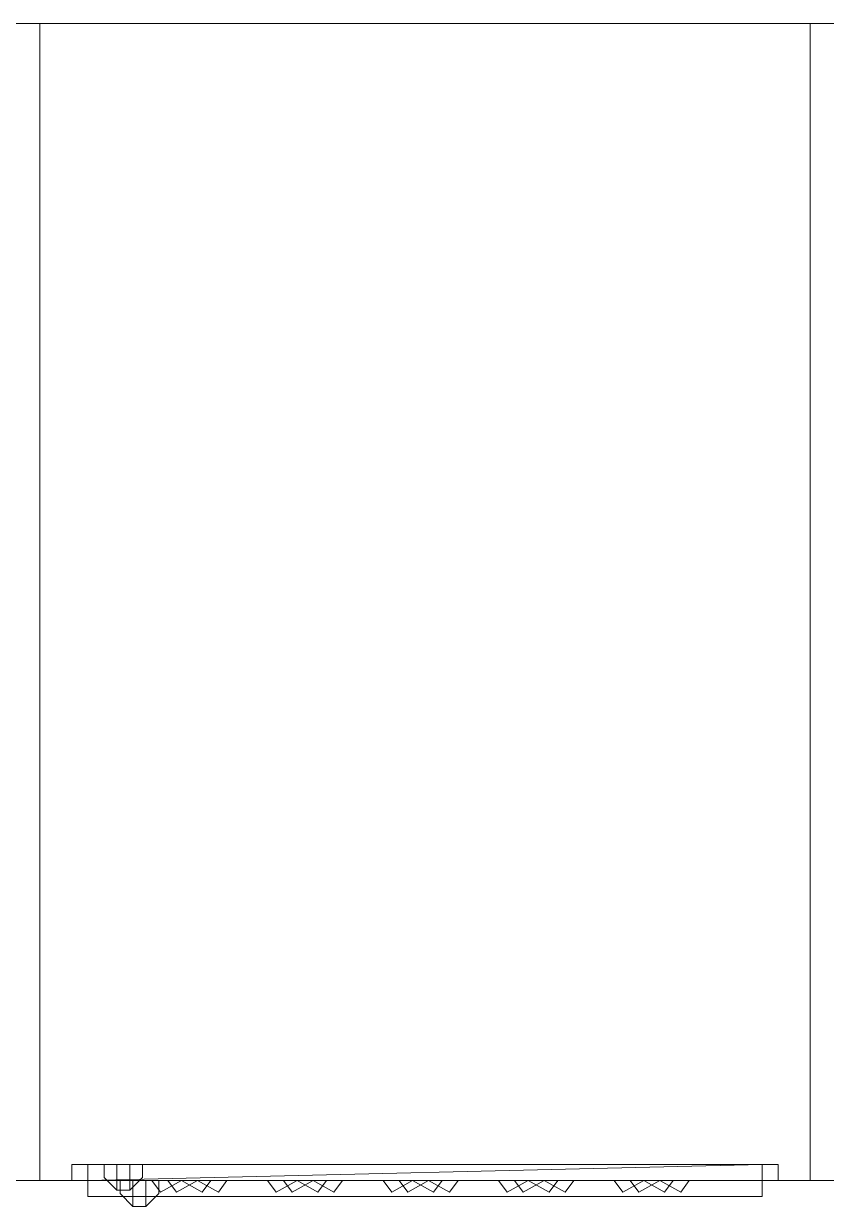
# Model space of a CAD drawing. Header units: inches. Extents: x 1913 to 24953, y -2945 to 1064.
# Drawn here: x 22821.47 to 22833.98, y 54.64 to 73.04 of the extents above; entities that cross this region are included whole.
import ezdxf

# ---------------------------------------------------------------- set-up
doc = ezdxf.new("R2010")
doc.units = ezdxf.units.IN
doc.header["$MEASUREMENT"] = 0
for name, color, linetype, lineweight in [('A-WALL', 113, 'Continuous', 13), ('G-IMPT', 8, 'Continuous', 9), ('Q-SPCQ', 91, 'Continuous', 9)]:
    doc.layers.add(name, color=color, linetype=linetype, lineweight=lineweight)

# ---------------------------------------------------------------- blocks, each defined once
blk = doc.blocks.new('Locker_Block_-_small_296 - 12ZLKR06_dwg-421959-FloorPlan')
at = {"layer": 'G-IMPT'}
for p, q in [((0, 36), (18, 36)), ((0, 36), (0, 24)), ((18, 36), (0, 36)), ((0, 36), (0, 24)), ((0, 24), (0, 36)), ((0, 36), (0, 36)), ((0, 36), (0, 24)), ((18, 36), (0, 36)), ((18, 36), (0, 36)), ((0, 36), (0, 36)), ((18, 36), (18, 24)), ((18, 36), (18, 24)), ((18, 36), (18, 36)), ((18, 36), (18, 36)), ((18, 36), (18, 35.5)), ((18, 36), (18, 35.5)), ((17.75, 35.5), (18, 35.5)), ((17.75, 35.5), (17.75, 24.5)), ((17.75, 24.5), (17.75, 35.5)), ((17.75, 35.5), (18, 35.5)), ((17.75, 35.25), (17.75, 35.5)), ((17.75, 35.5), (17.75, 24.5)), ((17.75, 35.5), (17.75, 35.25)), ((17.75, 35.5), (17.75, 35.25)), ((17.75, 35.25), (17.75, 35.5)), ((17.75, 35.25), (17.75, 35.5)), ((17.75, 35.5), (17.75, 35.25)), ((17.75, 35.5), (17.75, 35.25)), ((17.75, 35.5), (17.75, 35.25)), ((17.75, 35.25), (17.75, 35.5)), ((17.75, 35.25), (17.75, 35.5)), ((17.75, 35.25), (17.75, 35.5)), ((17.75, 35.5), (17.75, 35.25)), ((17.75, 35.5), (17.75, 35.25)), ((17.75, 35.25), (17.75, 35.5)), ((17.75, 35.5), (17.75, 24.5)), ((17.75, 35.5), (17.75, 24.5)), ((17.75, 35.5), (17.75, 24.5)), ((17.75, 35.5), (17.75, 35.25)), ((17.75, 35.5), (17.75, 35.25)), ((17.75, 35.5), (17.75, 24.5)), ((17.75, 24.5), (17.75, 35.5)), ((17.75, 35.5), (17.75, 24.5)), ((17.75, 24.5), (17.75, 35.5)), ((17.75, 24.5), (17.75, 35.5)), ((17.75, 24.5), (17.75, 35.5)), ((17.75, 35.5), (17.75, 35.25)), ((17.75, 35.5), (17.75, 35.25)), ((17.75, 35.5), (17.75, 24.5)), ((17.75, 35.5), (17.75, 24.5)), ((17.75, 35.25), (17.75, 35.5)), ((17.75, 35.5), (17.75, 35.5)), ((17.75, 35.5), (17.75, 35.25)), ((17.75, 35.5), (17.75, 35.25)), ((17.75, 35.5), (17.75, 35.5)), ((17.75, 35.5), (17.75, 35.25)), ((17.75, 35.25), (17.75, 35.5)), ((17.75, 35.5), (17.75, 35.5)), ((17.75, 35.5), (17.75, 35.25)), ((17.75, 35.25), (17.75, 35.5)), ((17.75, 35.25), (17.75, 35.5)), ((17.75, 35.5), (17.75, 35.5)), ((17.75, 35.25), (17.75, 35.5)), ((17.75, 35.25), (17.75, 35.5)), ((17.75, 35.5), (17.75, 35.5)), ((17.75, 35.5), (17.75, 35.5)), ((17.75, 35.5), (17.75, 35.25)), ((17.75, 35.25), (17.75, 35.5)), ((17.75, 35.5), (18, 35.5)), ((17.75, 35.5), (17.75, 35.5)), ((17.75, 35.5), (17.75, 35.5)), ((17.75, 35.5), (18, 35.5)), ((17.75, 35.5), (18, 35.5)), ((17.75, 35.5), (17.75, 35.5)), ((18, 35.5), (17.75, 35.5)), ((17.75, 35.5), (17.75, 35.5)), ((17.75, 35.5), (18, 35.5)), ((17.75, 35.5), (18, 35.5)), ((17.75, 35.5), (18, 35.5)), ((17.75, 35.5), (17.75, 35.5)), ((17.75, 35.5), (18, 35.5)), ((17.75, 35.5), (17.75, 35.5)), ((18, 35.5), (17.75, 35.5)), ((18, 35.5), (17.75, 35.5)), ((18, 35.5), (18, 24.5)), ((18, 35.5), (18, 24.5)), ((18, 35.5), (18, 35.5)), ((18, 35.5), (18, 35.5)), ((18, 35.5), (18, 35.5)), ((18, 35.5), (18, 35.5)), ((18, 35.5), (18, 35.5)), ((18, 35.5), (18, 35.5)), ((18, 35.5), (18, 35.5)), ((18, 35.5), (18, 24.5)), ((18, 35.5), (18, 24.5)), ((18, 35.5), (18, 35.5)), ((18, 35.5), (18, 24.5)), ((18, 35.5), (18, 24.5)), ((18, 35.5), (18, 35.5)), ((17.75, 24.75), (17.75, 35.25)), ((18, 35.25), (17.75, 35.25)), ((17.75, 24.75), (17.75, 35.25)), ((18, 35.25), (17.75, 35.25)), ((17.75, 24.75), (17.75, 35.25)), ((17.75, 35.25), (18, 35.25)), ((17.75, 35.25), (17.75, 24.75)), ((17.75, 35.25), (18, 35.25)), ((17.75, 24.75), (17.75, 35.25)), ((18, 35.25), (17.75, 35.25)), ((17.75, 24.75), (17.75, 35.25)), ((17.75, 35.25), (18, 35.25)), ((17.75, 35.25), (17.75, 24.75)), ((17.75, 35.25), (18, 35.25)), ((17.75, 35.25), (17.75, 24.75)), ((17.75, 35.25), (18, 35.25)), ((18, 35.25), (17.75, 35.25)), ((17.75, 24.75), (17.75, 35.25)), ((17.75, 24.75), (17.75, 35.25)), ((17.75, 35.25), (18, 35.25)), ((18, 35.25), (17.75, 35.25)), ((17.75, 35.25), (17.75, 24.75)), ((17.75, 35.25), (17.75, 24.75)), ((17.75, 35.25), (18, 35.25)), ((17.75, 24.75), (17.75, 35.25)), ((17.75, 35.25), (18, 35.25)), ((17.75, 35.25), (17.75, 24.75)), ((17.75, 35.25), (18, 24.75)), ((17.75, 35.25), (18, 24.75)), ((17.75, 35.25), (18, 35.25)), ((17.75, 24.75), (17.75, 35.25)), ((17.75, 24.75), (17.75, 35.25)), ((17.75, 24.75), (17.75, 35.25)), ((17.75, 24.75), (17.75, 35.25)), ((17.75, 24.75), (17.75, 35.25)), ((17.75, 24.75), (17.75, 35.25)), ((17.75, 24.75), (17.75, 35.25)), ((17.75, 35.25), (17.75, 24.75)), ((17.75, 35.25), (17.75, 24.75)), ((17.75, 24.75), (17.75, 35.25)), ((17.75, 35.25), (17.75, 24.75)), ((17.75, 35.25), (17.75, 24.75)), ((17.75, 24.75), (17.75, 35.25)), ((17.75, 24.75), (17.75, 35.25)), ((17.75, 35.25), (17.75, 24.75)), ((17.75, 35.25), (17.75, 35.25)), ((17.75, 35.25), (17.75, 35.25)), ((17.75, 35.25), (17.75, 35.25)), ((17.75, 35.25), (17.75, 35.25)), ((17.75, 35.25), (17.75, 35.25)), ((17.75, 35.25), (17.75, 35.25)), ((18, 35.25), (17.75, 35.25)), ((18, 35.25), (17.75, 35.25)), ((17.75, 35.25), (17.75, 35.25)), ((18, 35.25), (17.75, 35.25)), ((17.75, 35.25), (17.75, 35.25)), ((17.75, 35.25), (18, 35.25)), ((18, 35.25), (17.75, 35.25)), ((17.75, 35.25), (17.75, 35.25)), ((17.75, 35.25), (18, 35.25)), ((18, 35.25), (17.75, 35.25)), ((18, 35.25), (17.75, 35.25)), ((17.75, 35.25), (17.75, 35.25)), ((18, 35.25), (17.75, 35.25)), ((17.75, 35.25), (17.75, 35.25)), ((17.75, 35.25), (18, 35.25)), ((18, 35.25), (17.75, 35.25)), ((18, 35.25), (17.75, 35.25)), ((17.75, 35.25), (17.75, 35.25)), ((18.25, 35.25), (18, 35.25)), ((18, 35.25), (18, 24.75)), ((18, 24.75), (18, 35.25)), ((18, 24.75), (18, 35.25)), ((18, 24.75), (18, 35.25)), ((18, 24.75), (18, 35.25)), ((18, 24.75), (18, 35.25)), ((18, 24.75), (18, 35.25)), ((18, 24.75), (18, 35.25)), ((18, 24.75), (18, 35.25)), ((18, 35.25), (18, 24.75)), ((18, 24.75), (18, 35.25)), ((18, 35.25), (18, 24.75)), ((18, 24.75), (18, 35.25)), ((18, 24.75), (18, 35.25)), ((18, 24.75), (18, 35.25)), ((18, 35.25), (18, 35.25)), ((18, 35.25), (18, 35.25)), ((18, 35.25), (18, 35.25)), ((18, 35.25), (18, 35.25)), ((18, 35.25), (18, 35.25)), ((18, 35.25), (18, 35.25)), ((18, 35.25), (18, 24.75)), ((18, 35.25), (18, 35.25)), ((18, 24.75), (18, 35.25)), ((18, 24.75), (18, 35.25)), ((18, 24.75), (18, 35.25)), ((18, 35.25), (18, 35.25)), ((18, 35.25), (18, 24.75)), ((18, 35.25), (18, 35.25)), ((18, 24.75), (18, 35.25)), ((18, 24.75), (18, 35.25)), ((18, 24.75), (18, 35.25)), ((18, 35.25), (18, 35.25)), ((18, 24.75), (18, 35.25)), ((18, 24.75), (18, 35.25)), ((18, 35.25), (18, 35.25)), ((18, 24.75), (18, 35.25)), ((18, 24.75), (18, 35.25)), ((18, 35.25), (18, 35.25)), ((18.25, 24.75), (18.25, 35.25)), ((18, 33.656), (18, 34.116)), ((18, 33.656), (18, 34.116)), ((18, 34.116), (18.181, 33.982)), ((18, 34.116), (18.181, 33.982)), ((18, 33.656), (18, 34.116)), ((18.181, 33.982), (18, 34.116)), ((18, 34.116), (18.181, 33.982)), ((18, 34.116), (18, 33.656)), ((18.181, 33.982), (18, 34.116)), ((18.181, 33.982), (18, 34.116)), ((18, 33.656), (18, 34.116)), ((18, 34.116), (18, 33.656)), ((18, 33.656), (18, 34.116)), ((18.181, 33.982), (18, 34.116)), ((18, 34.116), (18.181, 33.982)), ((18, 34.116), (18, 33.656)), ((18.181, 33.982), (18, 34.116)), ((18.181, 33.982), (18, 34.116)), ((18, 34.116), (18, 34.116)), ((18, 34.116), (18.181, 33.982)), ((18, 34.116), (18, 34.116)), ((18.181, 33.982), (18, 34.116)), ((18, 34.116), (18.181, 33.982)), ((18, 34.116), (18, 34.116)), ((18.181, 33.982), (18, 34.116)), ((18.181, 33.982), (18, 34.116)), ((18.181, 33.982), (18, 34.116)), ((18, 34.116), (18, 34.116)), ((18, 33.656), (18.181, 33.982)), ((18, 33.656), (18.181, 33.982)), ((18, 33.656), (18.181, 33.982)), ((18.181, 33.982), (18, 33.656)), ((18.181, 33.982), (18, 33.656)), ((18.181, 33.982), (18, 33.656)), ((18, 33.656), (18.181, 33.982)), ((18.181, 33.982), (18, 33.656)), ((18, 33.407), (18, 33.866)), ((18, 33.866), (18.181, 33.732)), ((18, 33.866), (18.181, 33.732)), ((18, 33.866), (18, 33.407)), ((18, 33.407), (18, 33.866)), ((18.181, 33.732), (18, 33.866)), ((18, 33.866), (18.181, 33.732)), ((18, 33.866), (18, 33.407)), ((18.181, 33.732), (18, 33.866)), ((18.181, 33.732), (18, 33.866)), ((18, 33.866), (18, 33.866)), ((18, 33.866), (18.181, 33.732)), ((18, 33.866), (18, 33.866)), ((18.181, 33.732), (18, 33.866)), ((18.181, 33.982), (18.181, 33.982)), ((18.181, 33.982), (18.181, 33.982)), ((18.181, 33.982), (18.181, 33.982)), ((18.181, 33.982), (18.181, 33.982)), ((18.181, 33.982), (18.181, 33.982)), ((18.181, 33.982), (18.181, 33.982)), ((18.181, 33.982), (18.181, 33.982)), ((18.181, 33.982), (18.181, 33.982)), ((18, 33.407), (18.181, 33.732)), ((18.181, 33.732), (18, 33.407)), ((18, 33.407), (18.181, 33.732)), ((18.181, 33.732), (18, 33.407)), ((18.181, 33.732), (18.181, 33.732)), ((18.181, 33.732), (18.181, 33.732)), ((18.181, 33.732), (18.181, 33.732)), ((18.181, 33.732), (18.181, 33.732)), ((18, 33.196), (18, 33.656)), ((18, 33.196), (18, 33.656)), ((18, 33.656), (18, 33.196)), ((18, 33.196), (18, 33.656)), ((18, 33.656), (18, 33.196)), ((18, 33.656), (18, 33.196)), ((18, 33.656), (18, 33.196)), ((18, 33.656), (18, 33.196)), ((18.181, 33.331), (18, 33.656)), ((18.181, 33.331), (18, 33.656)), ((18, 33.656), (18.181, 33.331)), ((18, 33.656), (18.181, 33.331)), ((18, 33.656), (18.181, 33.331)), ((18, 33.656), (18.181, 33.331)), ((18, 33.656), (18.181, 33.331)), ((18, 33.656), (18.181, 33.331)), ((18, 33.656), (18, 33.656)), ((18, 33.656), (18, 33.656)), ((18, 33.656), (18, 33.656)), ((18, 33.656), (18, 33.656)), ((18, 33.407), (18, 32.946)), ((18, 32.946), (18, 33.407)), ((18, 33.407), (18, 32.946)), ((18, 32.946), (18, 33.407)), ((18, 33.407), (18.181, 33.082)), ((18.181, 33.082), (18, 33.407)), ((18, 33.407), (18.181, 33.082)), ((18, 33.407), (18.181, 33.082)), ((18, 33.407), (18, 33.407)), ((18, 33.407), (18, 33.407)), ((18, 33.196), (18.181, 33.331)), ((18, 33.196), (18.181, 33.331)), ((18, 33.196), (18.181, 33.331)), ((18.181, 33.331), (18, 33.196)), ((18, 33.196), (18.181, 33.331)), ((18.181, 33.331), (18, 33.196)), ((18, 33.196), (18.181, 33.331)), ((18.181, 33.331), (18, 33.196)), ((18.181, 33.331), (18, 33.196)), ((18.181, 33.331), (18, 33.196)), ((18, 33.196), (18.181, 33.331)), ((18.181, 33.331), (18, 33.196)), ((18, 33.196), (18.181, 33.331)), ((18.181, 33.331), (18, 33.196)), ((18.181, 33.331), (18, 33.196)), ((18.181, 33.331), (18, 33.196)), ((18.181, 33.331), (18.181, 33.331)), ((18.181, 33.331), (18.181, 33.331)), ((18.181, 33.331), (18.181, 33.331)), ((18.181, 33.331), (18.181, 33.331)), ((18.181, 33.331), (18.181, 33.331)), ((18.181, 33.331), (18.181, 33.331)), ((18.181, 33.331), (18.181, 33.331)), ((18.181, 33.331), (18.181, 33.331)), ((18, 33.196), (18, 33.196)), ((18, 33.196), (18, 33.196)), ((18, 33.196), (18, 33.196)), ((18, 33.196), (18, 33.196)), ((18, 32.946), (18.181, 33.082)), ((18.181, 33.082), (18, 32.946)), ((18, 32.946), (18.181, 33.082)), ((18, 32.946), (18.181, 33.082)), ((18, 32.946), (18.181, 33.082)), ((18.181, 33.082), (18, 32.946)), ((18.181, 33.082), (18, 32.946)), ((18.181, 33.082), (18, 32.946)), ((18, 32.946), (18, 32.946)), ((18, 32.946), (18, 32.946)), ((18.181, 33.082), (18.181, 33.082)), ((18.181, 33.082), (18.181, 33.082)), ((18.181, 33.082), (18.181, 33.082)), ((18.181, 33.082), (18.181, 33.082)), ((18, 31.856), (18, 32.316)), ((18, 31.856), (18, 32.316)), ((18, 32.316), (18.181, 32.182)), ((18, 32.316), (18.181, 32.182)), ((18, 32.316), (18.181, 32.182)), ((18, 32.316), (18, 31.856)), ((18.181, 32.182), (18, 32.316)), ((18, 32.316), (18, 31.856)), ((18, 32.316), (18.181, 32.182)), ((18, 32.316), (18, 31.856)), ((18, 32.316), (18.181, 32.182)), ((18, 32.316), (18, 31.856)), ((18, 32.316), (18.181, 32.182)), ((18, 32.316), (18, 31.856)), ((18.181, 32.182), (18, 32.316)), ((18, 32.316), (18, 31.856)), ((18, 32.316), (18.181, 32.182)), ((18, 32.316), (18, 32.316)), ((18.181, 32.182), (18, 32.316)), ((18, 32.316), (18.181, 32.182)), ((18, 32.316), (18, 32.316)), ((18.181, 32.182), (18, 32.316)), ((18, 32.316), (18.181, 32.182)), ((18, 32.316), (18, 32.316)), ((18.181, 32.182), (18, 32.316)), ((18.181, 32.182), (18, 32.316)), ((18.181, 32.182), (18, 32.316)), ((18, 32.316), (18, 32.316)), ((18, 31.856), (18.181, 32.182)), ((18, 31.856), (18.181, 32.182)), ((18.181, 32.182), (18, 31.856)), ((18.181, 32.182), (18, 31.856)), ((18.181, 32.182), (18, 31.856)), ((18.181, 32.182), (18, 31.856)), ((18.181, 32.182), (18, 31.856)), ((18.181, 32.182), (18, 31.856)), ((18, 32.066), (18, 31.607)), ((18, 32.066), (18.181, 31.932)), ((18, 31.607), (18, 32.066)), ((18.181, 31.932), (18, 32.066)), ((18, 32.066), (18.181, 31.932)), ((18, 32.066), (18, 31.607)), ((18.181, 31.932), (18, 32.066)), ((18, 32.066), (18, 31.607)), ((18, 32.066), (18, 32.066)), ((18, 32.066), (18.181, 31.932)), ((18, 32.066), (18.181, 31.932)), ((18, 32.066), (18, 32.066)), ((18, 32.066), (18.181, 31.932)), ((18, 32.066), (18.181, 31.932)), ((18.181, 32.182), (18.181, 32.182)), ((18.181, 32.182), (18.181, 32.182)), ((18.181, 32.182), (18.181, 32.182)), ((18.181, 32.182), (18.181, 32.182)), ((18.181, 32.182), (18.181, 32.182)), ((18.181, 32.182), (18.181, 32.182)), ((18.181, 32.182), (18.181, 32.182)), ((18.181, 32.182), (18.181, 32.182)), ((18, 31.607), (18.181, 31.932)), ((18, 31.607), (18.181, 31.932)), ((18.181, 31.932), (18, 31.607)), ((18.181, 31.932), (18, 31.607)), ((18, 31.396), (18, 31.856)), ((18, 31.396), (18, 31.856)), ((18, 31.396), (18, 31.856)), ((18, 31.856), (18, 31.396)), ((18, 31.396), (18, 31.856)), ((18, 31.396), (18, 31.856)), ((18, 31.396), (18, 31.856)), ((18, 31.856), (18, 31.396)), ((18.181, 31.531), (18, 31.856)), ((18, 31.856), (18.181, 31.531)), ((18, 31.856), (18.181, 31.531)), ((18.181, 31.531), (18, 31.856)), ((18, 31.856), (18.181, 31.531)), ((18.181, 31.531), (18, 31.856)), ((18.181, 31.531), (18, 31.856)), ((18, 31.856), (18.181, 31.531)), ((18, 31.856), (18, 31.856)), ((18, 31.856), (18, 31.856)), ((18, 31.856), (18, 31.856)), ((18, 31.856), (18, 31.856)), ((18.181, 31.932), (18.181, 31.932)), ((18.181, 31.932), (18.181, 31.932)), ((18.181, 31.932), (18.181, 31.932)), ((18.181, 31.932), (18.181, 31.932)), ((18, 31.607), (18, 31.146)), ((18, 31.607), (18, 31.146)), ((18, 31.146), (18, 31.607)), ((18, 31.146), (18, 31.607)), ((18, 31.607), (18.181, 31.282)), ((18, 31.607), (18.181, 31.282)), ((18.181, 31.282), (18, 31.607)), ((18.181, 31.282), (18, 31.607)), ((18, 31.607), (18, 31.607)), ((18, 31.607), (18, 31.607)), ((18, 31.396), (18.181, 31.531)), ((18, 31.396), (18.181, 31.531)), ((18, 31.396), (18.181, 31.531)), ((18.181, 31.531), (18, 31.396)), ((18, 31.396), (18.181, 31.531)), ((18, 31.396), (18.181, 31.531)), ((18, 31.396), (18.181, 31.531)), ((18.181, 31.531), (18, 31.396)), ((18, 31.396), (18.181, 31.531)), ((18.181, 31.531), (18, 31.396)), ((18.181, 31.531), (18, 31.396)), ((18.181, 31.531), (18, 31.396)), ((18, 31.396), (18.181, 31.531)), ((18.181, 31.531), (18, 31.396)), ((18.181, 31.531), (18, 31.396)), ((18.181, 31.531), (18, 31.396)), ((18.181, 31.531), (18.181, 31.531)), ((18.181, 31.531), (18.181, 31.531)), ((18.181, 31.531), (18.181, 31.531)), ((18.181, 31.531), (18.181, 31.531)), ((18.181, 31.531), (18.181, 31.531)), ((18.181, 31.531), (18.181, 31.531)), ((18.181, 31.531), (18.181, 31.531)), ((18.181, 31.531), (18.181, 31.531)), ((18, 31.396), (18, 31.396)), ((18, 31.396), (18, 31.396)), ((18, 31.396), (18, 31.396)), ((18, 31.396), (18, 31.396)), ((18, 31.146), (18.181, 31.282)), ((18, 31.146), (18.181, 31.282)), ((18, 31.146), (18.181, 31.282)), ((18, 31.146), (18.181, 31.282)), ((18.181, 31.282), (18, 31.146)), ((18.181, 31.282), (18, 31.146)), ((18.181, 31.282), (18, 31.146)), ((18.181, 31.282), (18, 31.146)), ((18, 31.146), (18, 31.146)), ((18, 31.146), (18, 31.146)), ((18.181, 31.282), (18.181, 31.282)), ((18.181, 31.282), (18.181, 31.282)), ((18.181, 31.282), (18.181, 31.282)), ((18.181, 31.282), (18.181, 31.282)), ((18, 30.056), (18, 30.516)), ((18, 30.056), (18, 30.516)), ((18, 30.516), (18.181, 30.382)), ((18, 30.516), (18.181, 30.382)), ((18, 30.056), (18, 30.516)), ((18, 30.516), (18.181, 30.382)), ((18, 30.056), (18, 30.516)), ((18.181, 30.382), (18, 30.516)), ((18, 30.056), (18, 30.516)), ((18, 30.056), (18, 30.516)), ((18, 30.516), (18.181, 30.382)), ((18.181, 30.382), (18, 30.516)), ((18, 30.056), (18, 30.516)), ((18, 30.516), (18.181, 30.382)), ((18, 30.516), (18, 30.056)), ((18.181, 30.382), (18, 30.516)), ((18.181, 30.382), (18, 30.516)), ((18.181, 30.382), (18, 30.516)), ((18, 30.516), (18, 30.516)), ((18.181, 30.382), (18, 30.516)), ((18.181, 30.382), (18, 30.516)), ((18, 30.516), (18, 30.516)), ((18, 30.516), (18.181, 30.382)), ((18, 30.516), (18, 30.516)), ((18.181, 30.382), (18, 30.516)), ((18.181, 30.382), (18, 30.516)), ((18.181, 30.382), (18, 30.516)), ((18, 30.516), (18, 30.516)), ((18, 30.056), (18.181, 30.382)), ((18, 30.056), (18.181, 30.382)), ((18, 30.056), (18.181, 30.382)), ((18, 30.056), (18.181, 30.382)), ((18, 30.056), (18.181, 30.382)), ((18, 30.056), (18.181, 30.382)), ((18, 30.056), (18.181, 30.382)), ((18.181, 30.382), (18, 30.056)), ((18.181, 30.382), (18.181, 30.382)), ((18.181, 30.382), (18.181, 30.382)), ((18.181, 30.382), (18.181, 30.382)), ((18.181, 30.382), (18.181, 30.382)), ((18.181, 30.382), (18.181, 30.382)), ((18.181, 30.382), (18.181, 30.382)), ((18.181, 30.382), (18.181, 30.382)), ((18.181, 30.382), (18.181, 30.382)), ((18, 29.807), (18, 30.266)), ((18, 29.807), (18, 30.266)), ((18, 30.266), (18.181, 30.132)), ((18, 30.266), (18.181, 30.132)), ((18, 30.266), (18.181, 30.132)), ((18, 30.266), (18, 29.807)), ((18, 29.807), (18, 30.266)), ((18, 30.266), (18.181, 30.132)), ((18, 30.266), (18.181, 30.132)), ((18, 30.266), (18, 30.266)), ((18.181, 30.132), (18, 30.266)), ((18.181, 30.132), (18, 30.266)), ((18.181, 30.132), (18, 30.266)), ((18, 30.266), (18, 30.266)), ((18, 29.807), (18.181, 30.132)), ((18, 29.807), (18.181, 30.132)), ((18, 29.807), (18.181, 30.132)), ((18.181, 30.132), (18, 29.807)), ((18, 29.596), (18, 30.056)), ((18, 29.596), (18, 30.056)), ((18, 30.056), (18, 29.596)), ((18, 29.596), (18, 30.056)), ((18, 29.596), (18, 30.056)), ((18, 29.596), (18, 30.056)), ((18, 30.056), (18, 29.596)), ((18, 29.596), (18, 30.056)), ((18.181, 29.731), (18, 30.056)), ((18, 30.056), (18.181, 29.731)), ((18, 30.056), (18.181, 29.731)), ((18.181, 29.731), (18, 30.056)), ((18.181, 29.731), (18, 30.056)), ((18.181, 29.731), (18, 30.056)), ((18, 30.056), (18.181, 29.731)), ((18.181, 29.731), (18, 30.056)), ((18, 30.056), (18, 30.056)), ((18, 30.056), (18, 30.056)), ((18, 30.056), (18, 30.056)), ((18, 30.056), (18, 30.056)), ((18.181, 30.132), (18.181, 30.132)), ((18.181, 30.132), (18.181, 30.132)), ((18.181, 30.132), (18.181, 30.132)), ((18.181, 30.132), (18.181, 30.132)), ((18, 29.807), (18, 29.346)), ((18, 29.346), (18, 29.807)), ((18, 29.346), (18, 29.807)), ((18, 29.346), (18, 29.807)), ((18, 29.807), (18.181, 29.482)), ((18.181, 29.482), (18, 29.807)), ((18.181, 29.482), (18, 29.807)), ((18.181, 29.482), (18, 29.807)), ((18, 29.807), (18, 29.807)), ((18, 29.807), (18, 29.807)), ((18, 29.596), (18.181, 29.731)), ((18, 29.596), (18.181, 29.731)), ((18.181, 29.731), (18, 29.596)), ((18, 29.596), (18.181, 29.731)), ((18, 29.596), (18.181, 29.731)), ((18, 29.596), (18.181, 29.731)), ((18.181, 29.731), (18, 29.596)), ((18, 29.596), (18.181, 29.731)), ((18, 29.596), (18.181, 29.731)), ((18.181, 29.731), (18, 29.596)), ((18, 29.596), (18.181, 29.731)), ((18, 29.596), (18.181, 29.731)), ((18, 29.596), (18.181, 29.731)), ((18.181, 29.731), (18, 29.596)), ((18, 29.596), (18.181, 29.731)), ((18.181, 29.731), (18, 29.596)), ((18.181, 29.731), (18.181, 29.731)), ((18.181, 29.731), (18.181, 29.731)), ((18.181, 29.731), (18.181, 29.731)), ((18.181, 29.731), (18.181, 29.731)), ((18.181, 29.731), (18.181, 29.731)), ((18.181, 29.731), (18.181, 29.731)), ((18.181, 29.731), (18.181, 29.731)), ((18.181, 29.731), (18.181, 29.731)), ((18, 29.596), (18, 29.596)), ((18, 29.596), (18, 29.596)), ((18, 29.596), (18, 29.596)), ((18, 29.596), (18, 29.596)), ((18.181, 29.482), (18, 29.346)), ((18, 29.346), (18.181, 29.482)), ((18.181, 29.482), (18, 29.346)), ((18, 29.346), (18.181, 29.482)), ((18.181, 29.482), (18, 29.346)), ((18.181, 29.482), (18, 29.346)), ((18, 29.346), (18.181, 29.482)), ((18, 29.346), (18.181, 29.482)), ((18.181, 29.482), (18.181, 29.482)), ((18.181, 29.482), (18.181, 29.482)), ((18.181, 29.482), (18.181, 29.482)), ((18.181, 29.482), (18.181, 29.482)), ((18, 29.346), (18, 29.346)), ((18, 29.346), (18, 29.346)), ((18, 28.256), (18, 28.716)), ((18, 28.256), (18, 28.716)), ((18, 28.716), (18.181, 28.582)), ((18, 28.716), (18.181, 28.582)), ((18, 28.716), (18, 28.256)), ((18, 28.716), (18.181, 28.582)), ((18, 28.256), (18, 28.716)), ((18, 28.716), (18.181, 28.582)), ((18, 28.716), (18, 28.256)), ((18, 28.716), (18.181, 28.582)), ((18, 28.256), (18, 28.716)), ((18, 28.716), (18.181, 28.582)), ((18, 28.716), (18.181, 28.582)), ((18, 28.716), (18, 28.256)), ((18, 28.256), (18, 28.716)), ((18, 28.716), (18.181, 28.582)), ((18, 28.716), (18.181, 28.582)), ((18, 28.716), (18, 28.716)), ((18.181, 28.582), (18, 28.716)), ((18.181, 28.582), (18, 28.716)), ((18.181, 28.582), (18, 28.716)), ((18, 28.716), (18, 28.716)), ((18, 28.716), (18.181, 28.582)), ((18, 28.716), (18, 28.716)), ((18, 28.716), (18.181, 28.582)), ((18.181, 28.582), (18, 28.716)), ((18.181, 28.582), (18, 28.716)), ((18, 28.716), (18, 28.716)), ((18, 28.256), (18.181, 28.582)), ((18, 28.256), (18.181, 28.582)), ((18, 28.256), (18.181, 28.582)), ((18, 28.256), (18.181, 28.582)), ((18, 28.256), (18.181, 28.582)), ((18, 28.256), (18.181, 28.582)), ((18, 28.256), (18.181, 28.582)), ((18.181, 28.582), (18, 28.256)), ((18.181, 28.582), (18.181, 28.582)), ((18.181, 28.582), (18.181, 28.582)), ((18.181, 28.582), (18.181, 28.582)), ((18.181, 28.582), (18.181, 28.582)), ((18.181, 28.582), (18.181, 28.582)), ((18.181, 28.582), (18.181, 28.582)), ((18.181, 28.582), (18.181, 28.582)), ((18.181, 28.582), (18.181, 28.582)), ((18, 28.466), (18, 28.007)), ((18, 28.466), (18.181, 28.332)), ((18, 28.007), (18, 28.466)), ((18.181, 28.332), (18, 28.466)), ((18, 28.466), (18, 28.007)), ((18, 28.466), (18.181, 28.332)), ((18, 28.466), (18.181, 28.332)), ((18, 28.466), (18, 28.007)), ((18.181, 28.332), (18, 28.466)), ((18.181, 28.332), (18, 28.466)), ((18, 28.466), (18, 28.466)), ((18.181, 28.332), (18, 28.466)), ((18.181, 28.332), (18, 28.466)), ((18, 28.466), (18, 28.466)), ((18, 28.007), (18.181, 28.332)), ((18, 28.007), (18.181, 28.332)), ((18, 28.007), (18.181, 28.332)), ((18.181, 28.332), (18, 28.007)), ((18, 27.796), (18, 28.256)), ((18, 27.796), (18, 28.256)), ((18, 27.796), (18, 28.256)), ((18, 27.796), (18, 28.256)), ((18, 27.796), (18, 28.256)), ((18, 27.796), (18, 28.256)), ((18, 27.796), (18, 28.256)), ((18, 28.256), (18, 27.796)), ((18, 28.256), (18.181, 27.931)), ((18, 28.256), (18.181, 27.931)), ((18.181, 27.931), (18, 28.256)), ((18.181, 27.931), (18, 28.256)), ((18, 28.256), (18.181, 27.931)), ((18.181, 27.931), (18, 28.256)), ((18, 28.256), (18.181, 27.931)), ((18.181, 27.931), (18, 28.256)), ((18, 28.256), (18, 28.256)), ((18, 28.256), (18, 28.256)), ((18, 28.256), (18, 28.256)), ((18, 28.256), (18, 28.256)), ((18.181, 28.332), (18.181, 28.332)), ((18.181, 28.332), (18.181, 28.332)), ((18.181, 28.332), (18.181, 28.332)), ((18.181, 28.332), (18.181, 28.332)), ((18, 27.546), (18, 28.007)), ((18, 28.007), (18, 27.546)), ((18, 27.546), (18, 28.007)), ((18, 27.546), (18, 28.007)), ((18.181, 27.682), (18, 28.007)), ((18, 28.007), (18.181, 27.682)), ((18.181, 27.682), (18, 28.007)), ((18.181, 27.682), (18, 28.007)), ((18, 28.007), (18, 28.007)), ((18, 28.007), (18, 28.007)), ((18, 27.796), (18.181, 27.931)), ((18, 27.796), (18.181, 27.931)), ((18, 27.796), (18.181, 27.931)), ((18.181, 27.931), (18, 27.796)), ((18, 27.796), (18.181, 27.931)), ((18.181, 27.931), (18, 27.796)), ((18, 27.796), (18.181, 27.931)), ((18.181, 27.931), (18, 27.796)), ((18, 27.796), (18.181, 27.931)), ((18, 27.796), (18.181, 27.931)), ((18, 27.796), (18.181, 27.931)), ((18, 27.796), (18.181, 27.931)), ((18.181, 27.931), (18, 27.796)), ((18.181, 27.931), (18, 27.796)), ((18, 27.796), (18.181, 27.931)), ((18.181, 27.931), (18, 27.796)), ((18, 27.796), (18, 27.796)), ((18, 27.796), (18, 27.796)), ((18, 27.796), (18, 27.796)), ((18, 27.796), (18, 27.796)), ((18.181, 27.931), (18.181, 27.931)), ((18.181, 27.931), (18.181, 27.931)), ((18.181, 27.931), (18.181, 27.931)), ((18.181, 27.931), (18.181, 27.931)), ((18.181, 27.931), (18.181, 27.931)), ((18.181, 27.931), (18.181, 27.931)), ((18.181, 27.931), (18.181, 27.931)), ((18.181, 27.931), (18.181, 27.931)), ((18, 27.546), (18.181, 27.682)), ((18, 27.546), (18.181, 27.682)), ((18, 27.546), (18.181, 27.682)), ((18.181, 27.682), (18, 27.546)), ((18.181, 27.682), (18, 27.546)), ((18.181, 27.682), (18, 27.546)), ((18, 27.546), (18.181, 27.682)), ((18.181, 27.682), (18, 27.546)), ((18.181, 27.682), (18.181, 27.682)), ((18.181, 27.682), (18.181, 27.682)), ((18.181, 27.682), (18.181, 27.682)), ((18.181, 27.682), (18.181, 27.682)), ((18, 27.546), (18, 27.546)), ((18, 27.546), (18, 27.546)), ((18, 26.916), (18, 26.456)), ((18, 26.916), (18.181, 26.782)), ((18, 26.916), (18, 26.456)), ((18, 26.916), (18.181, 26.782)), ((18, 26.456), (18, 26.916)), ((18, 26.916), (18.181, 26.782)), ((18, 26.456), (18, 26.916)), ((18.181, 26.782), (18, 26.916)), ((18, 26.456), (18, 26.916)), ((18, 26.456), (18, 26.916)), ((18, 26.916), (18.181, 26.782)), ((18.181, 26.782), (18, 26.916)), ((18, 26.916), (18.181, 26.782)), ((18, 26.916), (18, 26.456)), ((18, 26.456), (18, 26.916)), ((18.181, 26.782), (18, 26.916)), ((18.181, 26.782), (18, 26.916)), ((18.181, 26.782), (18, 26.916)), ((18, 26.916), (18, 26.916)), ((18, 26.916), (18.181, 26.782)), ((18, 26.916), (18, 26.916)), ((18.181, 26.782), (18, 26.916)), ((18, 26.916), (18.181, 26.782)), ((18, 26.916), (18, 26.916)), ((18.181, 26.782), (18, 26.916)), ((18.181, 26.782), (18, 26.916)), ((18.181, 26.782), (18, 26.916)), ((18, 26.916), (18, 26.916)), ((18, 26.456), (18.181, 26.782)), ((18, 26.456), (18.181, 26.782)), ((18, 26.456), (18.181, 26.782)), ((18, 26.456), (18.181, 26.782)), ((18, 26.456), (18.181, 26.782)), ((18, 26.456), (18.181, 26.782)), ((18.181, 26.782), (18, 26.456)), ((18, 26.456), (18.181, 26.782)), ((18.181, 26.782), (18.181, 26.782)), ((18.181, 26.782), (18.181, 26.782)), ((18.181, 26.782), (18.181, 26.782)), ((18.181, 26.782), (18.181, 26.782)), ((18.181, 26.782), (18.181, 26.782)), ((18.181, 26.782), (18.181, 26.782)), ((18.181, 26.782), (18.181, 26.782)), ((18.181, 26.782), (18.181, 26.782)), ((18, 26.207), (18, 26.666)), ((18, 26.666), (18.181, 26.532)), ((18, 26.207), (18, 26.666)), ((18.181, 26.532), (18, 26.666)), ((18, 26.207), (18, 26.666)), ((18, 26.666), (18.181, 26.532)), ((18, 26.207), (18, 26.666)), ((18.181, 26.532), (18, 26.666)), ((18, 26.666), (18.181, 26.532)), ((18, 26.666), (18, 26.666)), ((18.181, 26.532), (18, 26.666)), ((18.181, 26.532), (18, 26.666)), ((18.181, 26.532), (18, 26.666)), ((18, 26.666), (18, 26.666)), ((18, 26.207), (18.181, 26.532)), ((18, 26.207), (18.181, 26.532)), ((18, 26.207), (18.181, 26.532)), ((18, 26.207), (18.181, 26.532)), ((18.181, 26.532), (18.181, 26.532)), ((18.181, 26.532), (18.181, 26.532)), ((18.181, 26.532), (18.181, 26.532)), ((18.181, 26.532), (18.181, 26.532)), ((18, 25.996), (18, 26.456)), ((18, 25.996), (18, 26.456)), ((18, 26.456), (18, 25.996)), ((18, 25.996), (18, 26.456)), ((18, 26.456), (18, 25.996)), ((18, 26.456), (18, 25.996)), ((18, 25.996), (18, 26.456)), ((18, 25.996), (18, 26.456)), ((18.181, 26.131), (18, 26.456)), ((18.181, 26.131), (18, 26.456)), ((18, 26.456), (18.181, 26.131)), ((18.181, 26.131), (18, 26.456)), ((18, 26.456), (18.181, 26.131)), ((18.181, 26.131), (18, 26.456)), ((18.181, 26.131), (18, 26.456)), ((18.181, 26.131), (18, 26.456)), ((18, 26.456), (18, 26.456)), ((18, 26.456), (18, 26.456)), ((18, 26.456), (18, 26.456)), ((18, 26.456), (18, 26.456)), ((18, 26.207), (18, 25.746)), ((18, 25.746), (18, 26.207)), ((18, 25.746), (18, 26.207)), ((18, 25.746), (18, 26.207)), ((18, 26.207), (18.181, 25.882)), ((18.181, 25.882), (18, 26.207)), ((18.181, 25.882), (18, 26.207)), ((18.181, 25.882), (18, 26.207)), ((18, 26.207), (18, 26.207)), ((18, 26.207), (18, 26.207)), ((18, 25.996), (18.181, 26.131)), ((18, 25.996), (18.181, 26.131)), ((18.181, 26.131), (18, 25.996)), ((18.181, 26.131), (18, 25.996)), ((18.181, 26.131), (18, 25.996)), ((18.181, 26.131), (18, 25.996)), ((18.181, 26.131), (18, 25.996)), ((18, 25.996), (18.181, 26.131)), ((18, 25.996), (18.181, 26.131)), ((18, 25.996), (18.181, 26.131)), ((18, 25.996), (18.181, 26.131)), ((18.181, 26.131), (18, 25.996)), ((18.181, 26.131), (18, 25.996)), ((18.181, 26.131), (18, 25.996)), ((18, 25.996), (18.181, 26.131)), ((18, 25.996), (18.181, 26.131)), ((18.181, 26.131), (18.181, 26.131)), ((18.181, 26.131), (18.181, 26.131)), ((18.181, 26.131), (18.181, 26.131)), ((18.181, 26.131), (18.181, 26.131)), ((18.181, 26.131), (18.181, 26.131)), ((18.181, 26.131), (18.181, 26.131)), ((18.181, 26.131), (18.181, 26.131)), ((18.181, 26.131), (18.181, 26.131)), ((18, 25.996), (18, 25.996)), ((18, 25.996), (18, 25.996)), ((18, 25.996), (18, 25.996)), ((18, 25.996), (18, 25.996)), ((18.181, 25.882), (18, 25.746)), ((18, 25.746), (18.181, 25.882)), ((18, 25.746), (18.181, 25.882)), ((18, 25.746), (18.181, 25.882)), ((18, 25.746), (18.181, 25.882)), ((18.181, 25.882), (18, 25.746)), ((18, 25.746), (18.181, 25.882)), ((18.181, 25.882), (18, 25.746)), ((18, 25.652), (18, 25.853)), ((18, 25.652), (18, 25.853)), ((18, 25.853), (18, 25.853)), ((18, 25.652), (18, 25.853)), ((18, 25.853), (18, 25.652)), ((18, 25.853), (18, 25.853)), ((18, 25.652), (18, 25.853)), ((18, 25.853), (18, 25.853)), ((18, 25.853), (18, 25.652)), ((18, 25.853), (18, 25.853)), ((18, 25.853), (18, 25.652)), ((18, 25.853), (18, 25.652)), ((18.2, 25.853), (18, 25.853)), ((18.2, 25.853), (18, 25.853)), ((18.2, 25.853), (18, 25.853)), ((18.2, 25.853), (18, 25.853)), ((18.2, 25.853), (18, 25.853)), ((18, 25.853), (18.2, 25.853)), ((18, 25.853), (18.2, 25.853)), ((18, 25.853), (18.2, 25.853)), ((18.181, 25.882), (18.181, 25.882)), ((18.181, 25.882), (18.181, 25.882)), ((18.181, 25.882), (18.181, 25.882)), ((18.181, 25.882), (18.181, 25.882)), ((18.402, 25.652), (18.2, 25.853)), ((18.2, 25.853), (18.402, 25.652)), ((18.2, 25.853), (18.402, 25.652)), ((18.2, 25.853), (18.402, 25.652)), ((18.402, 25.652), (18.2, 25.853)), ((18.2, 25.853), (18.402, 25.652)), ((18.402, 25.652), (18.2, 25.853)), ((18.2, 25.853), (18.402, 25.652)), ((18.2, 25.853), (18.2, 25.853)), ((18.2, 25.853), (18.2, 25.853)), ((18.2, 25.853), (18.2, 25.853)), ((18.2, 25.853), (18.2, 25.853)), ((17.75, 25.403), (17.75, 25.603)), ((17.75, 25.603), (17.75, 25.603)), ((17.75, 25.403), (17.75, 25.603)), ((17.75, 25.603), (17.75, 25.403)), ((17.75, 25.603), (17.75, 25.603)), ((17.75, 25.403), (17.75, 25.603)), ((17.951, 25.603), (17.75, 25.603)), ((17.75, 25.603), (17.951, 25.603)), ((17.75, 25.603), (17.951, 25.603)), ((17.951, 25.603), (17.75, 25.603)), ((18.152, 25.403), (17.951, 25.603)), ((18.152, 25.403), (17.951, 25.603)), ((18.152, 25.403), (17.951, 25.603)), ((18.152, 25.403), (17.951, 25.603)), ((17.951, 25.603), (17.951, 25.603)), ((17.951, 25.603), (17.951, 25.603)), ((18, 25.746), (18, 25.746)), ((18, 25.746), (18, 25.746)), ((18, 25.652), (18, 25.452)), ((18, 25.652), (18, 25.452)), ((18, 25.652), (18, 25.452)), ((18, 25.452), (18, 25.652)), ((18, 25.452), (18, 25.652)), ((18, 25.452), (18, 25.652)), ((18, 25.652), (18, 25.452)), ((18, 25.452), (18, 25.652)), ((18.402, 25.652), (18, 25.652)), ((18, 25.652), (18.402, 25.652)), ((18, 25.652), (18.402, 25.652)), ((18, 25.652), (18.402, 25.652)), ((18.402, 25.652), (18, 25.652)), ((18, 25.652), (18.402, 25.652)), ((18.402, 25.652), (18, 25.652)), ((18, 25.652), (18.402, 25.652)), ((18.402, 25.652), (18.402, 25.452)), ((18.402, 25.452), (18.402, 25.652)), ((18.402, 25.452), (18.402, 25.652)), ((18.402, 25.452), (18.402, 25.652)), ((18.402, 25.452), (18.402, 25.652)), ((18.402, 25.652), (18.402, 25.452)), ((18.402, 25.652), (18.402, 25.452)), ((18.402, 25.652), (18.402, 25.452)), ((18.402, 25.652), (18.402, 25.652)), ((18.402, 25.652), (18.402, 25.652)), ((18.402, 25.652), (18.402, 25.652)), ((18.402, 25.652), (18.402, 25.652)), ((17.75, 25.202), (17.75, 25.403)), ((17.75, 25.202), (17.75, 25.403)), ((17.75, 25.202), (17.75, 25.403)), ((17.75, 25.202), (17.75, 25.403)), ((18.152, 25.403), (17.75, 25.403)), ((18.152, 25.403), (17.75, 25.403)), ((18.152, 25.403), (17.75, 25.403)), ((18.152, 25.403), (17.75, 25.403)), ((18, 25.252), (18, 25.452)), ((18, 25.252), (18, 25.452)), ((18, 25.452), (18, 25.252)), ((18, 25.252), (18, 25.452)), ((18, 25.452), (18, 25.252)), ((18, 25.452), (18, 25.252)), ((18, 25.452), (18, 25.252)), ((18, 25.252), (18, 25.452)), ((18.402, 25.452), (18, 25.452)), ((18.402, 25.452), (18, 25.452)), ((18.402, 25.452), (18, 25.452)), ((18.402, 25.452), (18, 25.452)), ((18.402, 25.452), (18, 25.452)), ((18, 25.452), (18.402, 25.452)), ((18, 25.452), (18.402, 25.452)), ((18, 25.452), (18.402, 25.452)), ((18.152, 25.403), (18.152, 25.202)), ((18.152, 25.202), (18.152, 25.403)), ((18.152, 25.202), (18.152, 25.403)), ((18.152, 25.403), (18.152, 25.202)), ((18.152, 25.403), (18.152, 25.403)), ((18.152, 25.403), (18.152, 25.403)), ((18.402, 25.452), (18.2, 25.252)), ((18.2, 25.252), (18.402, 25.452)), ((18.402, 25.452), (18.2, 25.252)), ((18.2, 25.252), (18.402, 25.452)), ((18.402, 25.452), (18.2, 25.252)), ((18.402, 25.452), (18.2, 25.252)), ((18.2, 25.252), (18.402, 25.452)), ((18.402, 25.452), (18.2, 25.252)), ((18.402, 25.452), (18.402, 25.452)), ((18.402, 25.452), (18.402, 25.452)), ((18.402, 25.452), (18.402, 25.452)), ((18.402, 25.452), (18.402, 25.452)), ((18, 25.252), (18, 25.252)), ((18, 25.252), (18, 25.252)), ((18, 25.252), (18, 25.252)), ((18, 25.252), (18, 25.252)), ((18, 25.252), (18.2, 25.252)), ((18.2, 25.252), (18, 25.252)), ((18.2, 25.252), (18, 25.252)), ((18, 25.252), (18.2, 25.252)), ((18.2, 25.252), (18, 25.252)), ((18, 25.252), (18.2, 25.252)), ((18, 25.252), (18.2, 25.252)), ((18, 25.252), (18.2, 25.252)), ((18.2, 25.252), (18.2, 25.252)), ((18.2, 25.252), (18.2, 25.252)), ((18.2, 25.252), (18.2, 25.252)), ((18.2, 25.252), (18.2, 25.252)), ((17.75, 25.202), (17.75, 25.002)), ((17.75, 25.002), (17.75, 25.202)), ((17.75, 25.202), (17.75, 25.002)), ((17.75, 25.202), (17.75, 25.002)), ((18.152, 25.202), (17.75, 25.202)), ((18.152, 25.202), (17.75, 25.202)), ((18.152, 25.202), (17.75, 25.202)), ((17.75, 25.202), (18.152, 25.202)), ((17.951, 25.002), (18.152, 25.202)), ((17.951, 25.002), (18.152, 25.202)), ((18.152, 25.202), (17.951, 25.002)), ((18.152, 25.202), (17.951, 25.002)), ((18.152, 25.202), (18.152, 25.202)), ((18.152, 25.202), (18.152, 25.202)), ((17.75, 25.002), (17.75, 25.002)), ((17.75, 25.002), (17.75, 25.002)), ((17.951, 25.002), (17.75, 25.002)), ((17.951, 25.002), (17.75, 25.002)), ((17.951, 25.002), (17.75, 25.002)), ((17.75, 25.002), (17.951, 25.002)), ((17.951, 25.002), (17.951, 25.002)), ((17.951, 25.002), (17.951, 25.002)), ((17.75, 24.75), (18, 24.75)), ((17.75, 24.75), (18, 24.75)), ((18, 24.75), (17.75, 24.75)), ((17.75, 24.75), (18, 24.75)), ((17.75, 24.75), (18, 24.75)), ((18, 24.75), (17.75, 24.75)), ((17.75, 24.75), (18, 24.75)), ((17.75, 24.75), (18, 24.75)), ((18, 24.75), (17.75, 24.75)), ((18, 24.75), (17.75, 24.75)), ((17.75, 24.75), (18, 24.75)), ((18, 24.75), (17.75, 24.75)), ((18, 24.75), (17.75, 24.75)), ((17.75, 24.75), (18, 24.75)), ((17.75, 24.75), (17.75, 24.5)), ((17.75, 24.75), (17.75, 24.5)), ((17.75, 24.75), (17.75, 24.5)), ((17.75, 24.5), (17.75, 24.75)), ((17.75, 24.5), (17.75, 24.75)), ((17.75, 24.5), (17.75, 24.75)), ((17.75, 24.5), (17.75, 24.75)), ((17.75, 24.75), (17.75, 24.5)), ((17.75, 24.75), (17.75, 24.5)), ((17.75, 24.5), (17.75, 24.75)), ((17.75, 24.75), (17.75, 24.5)), ((17.75, 24.5), (17.75, 24.75)), ((17.75, 24.5), (17.75, 24.75)), ((17.75, 24.5), (17.75, 24.75)), ((17.75, 24.5), (17.75, 24.75)), ((17.75, 24.5), (17.75, 24.75)), ((17.75, 24.75), (17.75, 24.5)), ((17.75, 24.75), (17.75, 24.5)), ((17.75, 24.75), (17.75, 24.75)), ((17.75, 24.75), (17.75, 24.5)), ((17.75, 24.75), (17.75, 24.5)), ((17.75, 24.5), (17.75, 24.75)), ((17.75, 24.75), (17.75, 24.75)), ((17.75, 24.5), (17.75, 24.75)), ((17.75, 24.75), (17.75, 24.75)), ((17.75, 24.75), (17.75, 24.5)), ((17.75, 24.75), (17.75, 24.5)), ((17.75, 24.75), (17.75, 24.5)), ((17.75, 24.75), (17.75, 24.75)), ((17.75, 24.5), (17.75, 24.75)), ((17.75, 24.75), (17.75, 24.75)), ((17.75, 24.75), (17.75, 24.5)), ((17.75, 24.75), (17.75, 24.5)), ((17.75, 24.75), (17.75, 24.75)), ((17.75, 24.75), (17.75, 24.5)), ((17.75, 24.75), (17.75, 24.5)), ((18, 24.75), (17.75, 24.75)), ((17.75, 24.75), (17.75, 24.75)), ((17.75, 24.75), (18, 24.75)), ((18, 24.75), (17.75, 24.75)), ((17.75, 24.75), (17.75, 24.75)), ((17.75, 24.75), (18, 24.75)), ((18, 24.75), (17.75, 24.75)), ((18, 24.75), (17.75, 24.75)), ((17.75, 24.75), (17.75, 24.75)), ((18, 24.75), (17.75, 24.75)), ((18, 24.75), (17.75, 24.75)), ((17.75, 24.75), (17.75, 24.75)), ((18, 24.75), (17.75, 24.75)), ((18, 24.75), (17.75, 24.75)), ((17.75, 24.75), (17.75, 24.75)), ((18, 24.75), (17.75, 24.75)), ((18, 24.75), (17.75, 24.75)), ((17.75, 24.75), (17.75, 24.75)), ((18.25, 24.75), (18, 24.75)), ((18, 24.75), (18, 24.75)), ((18, 24.75), (18, 24.75)), ((18, 24.75), (18, 24.75)), ((18, 24.75), (18, 24.75)), ((18, 24.75), (18, 24.75)), ((18, 24.75), (18, 24.75)), ((18, 24.75), (18, 24.75)), ((18, 24.75), (18, 24.75)), ((18, 24.75), (18, 24.75)), ((18, 24.75), (18, 24.75)), ((18, 24.75), (18, 24.75)), ((18, 24.75), (18, 24.75)), ((18, 24.5), (17.75, 24.5)), ((17.75, 24.5), (18, 24.5)), ((17.75, 24.5), (17.75, 24.5)), ((17.75, 24.5), (17.75, 24.5)), ((17.75, 24.5), (17.75, 24.5)), ((17.75, 24.5), (17.75, 24.5)), ((17.75, 24.5), (17.75, 24.5)), ((17.75, 24.5), (17.75, 24.5)), ((17.75, 24.5), (17.75, 24.5)), ((17.75, 24.5), (17.75, 24.5)), ((17.75, 24.5), (18, 24.5)), ((18, 24.5), (17.75, 24.5)), ((17.75, 24.5), (18, 24.5)), ((17.75, 24.5), (17.75, 24.5)), ((18, 24.5), (17.75, 24.5)), ((17.75, 24.5), (18, 24.5)), ((17.75, 24.5), (17.75, 24.5)), ((18, 24.5), (17.75, 24.5)), ((17.75, 24.5), (18, 24.5)), ((17.75, 24.5), (17.75, 24.5)), ((17.75, 24.5), (17.75, 24.5)), ((17.75, 24.5), (18, 24.5)), ((17.75, 24.5), (18, 24.5)), ((17.75, 24.5), (18, 24.5)), ((18, 24.5), (18, 24.5)), ((18, 24.5), (18, 24.5)), ((18, 24.5), (18, 24.5)), ((18, 24.5), (18, 24.5)), ((18, 24.5), (18, 24.5)), ((18, 24.5), (18, 24.5)), ((18, 24.5), (18, 24.5)), ((18, 24.5), (18, 24.5)), ((18, 24.5), (18, 24)), ((18, 24.5), (18, 24.5)), ((18, 24.5), (18, 24)), ((0, 24), (0, 12)), ((0, 24), (0, 12)), ((18, 24), (0, 24)), ((18, 24), (0, 24)), ((0, 24), (0, 12)), ((0, 24), (0, 12)), ((0, 24), (0, 24)), ((0, 24), (0, 24)), ((0, 24), (18, 24)), ((0, 24), (18, 24)), ((0, 24), (0, 24)), ((0, 24), (18, 24)), ((0, 24), (18, 24)), ((18, 24), (18, 12)), ((18, 12), (18, 24)), ((18, 24), (18, 24)), ((18, 24), (18, 24)), ((18, 24), (18, 23.5)), ((18, 23.5), (18, 24)), ((18, 24), (18, 24)), ((0, 12), (0, 0)), ((0, 0), (0, 12)), ((0, 12), (0, 0)), ((0, 0), (0, 12)), ((18, 12), (18, 0)), ((18, 12), (18, 0)), ((18, 0), (18, 0.5)), ((18, 0), (18, 0.5)), ((0, 0), (18, 0)), ((0, 0), (18, 0)), ((0, 0), (0, 0)), ((18, 0), (0, 0)), ((18, 0), (0, 0)), ((0, 0), (0, 0)), ((18, 0), (18, 0)), ((18, 0), (18, 0))]:
    blk.add_line(p, q, dxfattribs=at)
blk = doc.blocks.new('Locker_Block_-_small_296 - Locker_Block_-_small_296-421965-FloorPlan')
blk.add_blockref('Locker_Block_-_small_296 - 12ZLKR06_dwg-421959-FloorPlan', (0, 0))

msp = doc.modelspace()

# ---------------------------------------------------------------- linework, layer by layer
at = {"layer": 'A-WALL', "lineweight": 0}
msp.add_line((22797.725, 73.043658), (22871.725, 73.043658), dxfattribs=at)

# ---------------------------------------------------------------- block references
at = {"layer": 'Q-SPCQ', "lineweight": 0, "rotation": 269.9999999999998}
for p in [(22797.725, 73.043658), (22833.725, 73.043658)]:
    msp.add_blockref('Locker_Block_-_small_296 - Locker_Block_-_small_296-421965-FloorPlan', p, dxfattribs=at)

doc.saveas('drawing.dxf')
